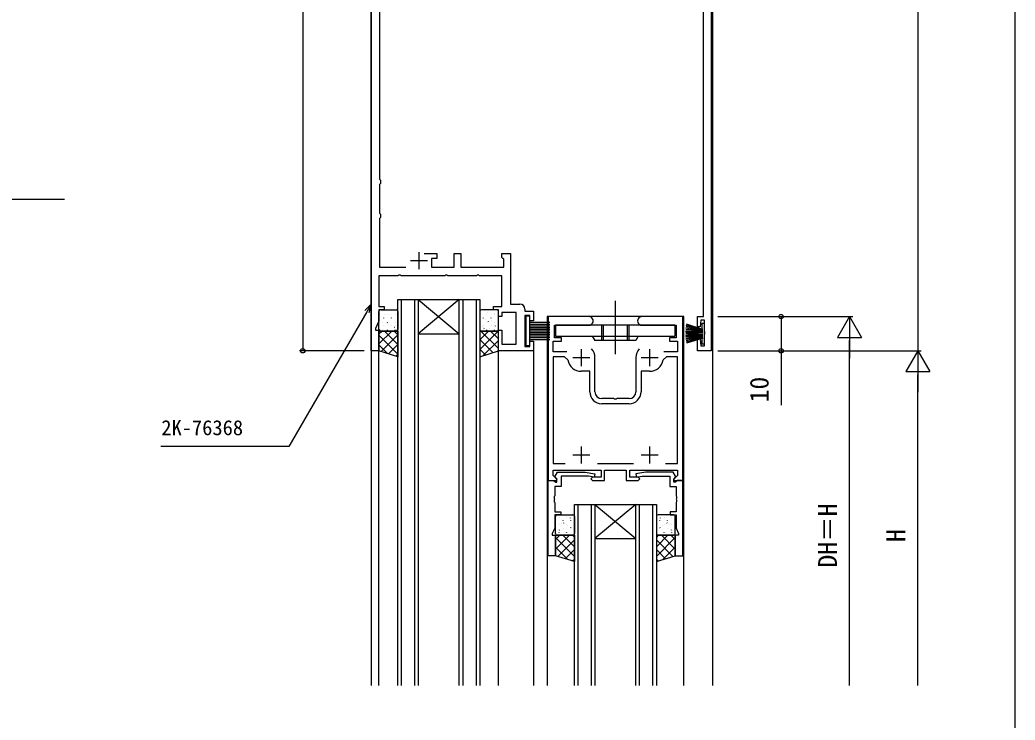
# Model space of a CAD drawing. Units: millimetres, scale not verified. Extents: x -437 to 438, y -681 to 679.
# Drawn here: x 147 to 438.3, y 79.2 to 284.3 of the extents above; entities that cross this region are included whole.
import ezdxf
from ezdxf.enums import TextEntityAlignment as Align

# ---------------------------------------------------------------- set-up
doc = ezdxf.new("R2010")
doc.units = ezdxf.units.MM
doc.header["$LTSCALE"] = 4
for name, color, linetype in [('0-2_YKK_11', 7, 'Continuous'), ('0-3_YKK_12', 2, 'Continuous'), ('0-4_YKK_13', 4, 'Continuous'), ('0-6_YKK_D', 6, 'Continuous'), ('0-7_YKK_ZWAK', 7, 'Continuous')]:
    doc.layers.add(name, color=color, linetype=linetype)
doc.styles.add('ＭＳ ゴシック', font='')
doc.styles.get('ＭＳ ゴシック').set_extended_font_data('MS Gothic')

msp = doc.modelspace()

# ---------------------------------------------------------------- linework, layer by layer
at = {"layer": '0-2_YKK_11'}
for p, q in [((263.801, 216.29), (263.801, 211.29)), ((261.301, 213.79), (266.301, 213.79)), ((311.301, 187.89), (311.301, 182.89)), ((331.301, 187.89), (331.301, 182.89)), ((308.801, 185.39), (313.801, 185.39)), ((315.301, 175.39), (315.301, 185.39)), ((327.301, 185.39), (327.301, 175.39)), ((328.801, 185.39), (333.801, 185.39)), ((325.301, 171.89), (317.301, 171.89)), ((311.301, 159.39), (311.301, 154.39)), ((331.301, 159.39), (331.301, 154.39)), ((308.801, 156.89), (313.801, 156.89)), ((316.018, 154.39), (326.583, 154.39)), ((328.801, 156.89), (333.801, 156.89))]:
    msp.add_line(p, q, dxfattribs=at)
for points in [[(252.101, 200.39), (253.601, 200.39), (253.601, 199.39), (252.101, 199.39), (252.101, 196.034), (251.101, 193.89), (251.101, 193.39), (252.101, 193.39), (252.101, 187.39), (249.801, 187.39), (249.801, 407.39), (262.801, 407.39), (262.801, 417.39), (264.001, 417.39), (264.001, 415.89), (264.301, 415.59), (264.301, 407.19)], [(331.801, 352.39), (331.801, 367.39), (252.301, 367.39), (252.301, 327.683), (252.563, 327.386), (252.563, 326.394), (252.301, 326.096), (252.301, 237.683), (252.563, 237.386), (252.563, 236.394), (252.301, 236.096), (252.301, 227.683), (252.563, 227.386), (252.563, 226.394), (252.301, 226.096), (252.301, 211.89), (259.947, 211.89)], [(349.301, 363.39), (349.301, 187.39), (345.301, 187.39), (345.301, 190.89), (346.101, 190.89), (346.301, 188.89), (347.371, 188.89), (347.371, 192.181), (347.491, 192.365), (347.491, 192.915), (347.371, 193.098), (347.371, 196.39), (346.301, 196.39), (346.101, 194.39), (345.301, 194.39), (345.301, 197.39), (347.101, 197.39), (347.101, 352.136)], [(265.351, 215.89), (269.001, 215.89), (269.001, 214.39), (267.501, 214.39), (267.501, 211.89), (274.101, 211.89), (274.101, 215.89), (276.101, 215.89), (276.101, 211.89), (288.601, 211.89), (288.601, 214.19), (288.401, 214.39), (288.101, 214.69), (288.101, 215.89), (290.601, 215.89), (290.601, 201.09), (293.301, 201.09)], [(294.801, 199.59), (294.801, 198.99), (297.301, 198.99), (297.301, 196.19), (296.301, 196.19), (296.301, 197.69), (294.801, 197.69), (294.801, 188.69), (296.301, 188.69), (296.301, 190.19), (297.301, 190.19), (297.301, 187.39), (287.101, 187.39), (287.101, 193.39), (288.101, 193.39), (288.101, 189.29), (292.301, 189.29), (292.301, 198.59), (288.101, 198.59), (288.101, 197.39), (287.101, 197.39), (287.101, 199.39), (285.601, 199.39), (285.601, 200.39), (288.101, 200.39), (288.101, 209.39), (281.559, 209.39), (281.376, 209.51), (280.826, 209.51), (280.642, 209.39), (272.259, 209.39), (272.076, 209.51), (271.526, 209.51), (271.342, 209.39), (258.559, 209.39), (258.376, 209.51), (257.826, 209.51), (257.642, 209.39), (252.101, 209.39), (252.101, 200.39)], [(313.551, 197.39), (301.601, 197.39), (301.601, 149.39), (304.076, 149.39), (304.237, 149.778), (303.101, 150.914), (303.101, 152.39), (317.101, 152.39), (317.101, 150.39), (314.601, 150.39), (314.101, 149.89), (314.601, 149.39), (318.101, 149.39), (318.101, 152.39), (324.501, 152.39), (324.501, 149.39), (328.001, 149.39), (328.501, 149.89), (328.001, 150.39), (325.501, 150.39), (325.501, 152.39), (339.501, 152.39), (339.501, 150.914), (338.364, 149.778), (338.525, 149.39), (341.001, 149.39), (341.001, 197.39), (329.051, 197.39)], [(307.092, 187.09), (303.101, 187.09), (303.101, 190.19), (305.501, 190.19), (305.501, 191.19), (303.501, 191.19), (303.501, 194.89), (313.551, 194.89)], [(329.051, 194.89), (339.101, 194.89), (339.101, 191.19), (337.101, 191.19), (337.101, 190.19), (339.501, 190.19), (339.501, 187.09), (335.509, 187.09)], [(307.352, 184.75), (306.365, 185.59), (303.101, 185.59), (303.101, 154.39), (306.583, 154.39)], [(336.018, 154.39), (339.501, 154.39), (339.501, 185.59), (336.236, 185.59), (335.249, 184.75)], [(313.801, 175.39), (313.801, 181.39), (311.301, 181.39)], [(331.301, 181.39), (328.801, 181.39), (328.801, 175.39)], [(325.301, 173.39), (321.759, 173.39), (321.576, 173.27), (321.026, 173.27), (320.842, 173.39), (317.301, 173.39)]]:
    msp.add_lwpolyline(points, dxfattribs=at)
for points in [[(301.601, 127.39), (301.601, 149.39), (303.231, 149.39), (303.531, 149.09), (303.731, 148.89), (304.201, 148.89), (304.201, 149.84), (303.701, 150.34), (303.701, 150.677), (304.401, 151.89), (312.409, 151.89), (315.288, 151.382), (315.114, 150.397), (313.456, 150.69), (305.401, 150.69), (305.401, 147.69), (303.531, 147.69), (303.531, 144.898), (303.411, 144.715), (303.411, 144.165), (303.531, 143.981), (303.531, 143.898), (303.411, 143.715), (303.411, 143.165), (303.531, 142.981), (303.531, 140.19), (305.301, 140.19), (305.301, 139.39), (303.531, 139.39), (303.531, 135.455), (302.801, 133.89), (302.801, 133.39), (303.801, 133.39), (303.801, 127.39)], [(341.001, 127.39), (341.001, 149.39), (339.371, 149.39), (339.071, 149.09), (338.871, 148.89), (338.401, 148.89), (338.401, 149.84), (338.901, 150.34), (338.901, 150.677), (338.201, 151.89), (330.193, 151.89), (327.314, 151.382), (327.488, 150.397), (329.146, 150.69), (337.201, 150.69), (337.201, 147.69), (339.071, 147.69), (339.071, 144.898), (339.191, 144.715), (339.191, 144.165), (339.071, 143.981), (339.071, 143.898), (339.191, 143.715), (339.191, 143.165), (339.071, 142.981), (339.071, 140.19), (337.301, 140.19), (337.301, 139.39), (339.071, 139.39), (339.071, 135.455), (339.801, 133.89), (339.801, 133.39), (338.801, 133.39), (338.801, 127.39)]]:
    msp.add_lwpolyline(points, close=True, dxfattribs=at)
for centre, radius, start, end in [((293.301, 199.59), 1.5, 0.00001, 89.99999), ((313.551, 196.14), 1.25, 269.99999, 90.00001), ((329.051, 196.14), 1.25, 89.99999, 270.00001), ((311.301, 185.39), 4, 359.99998, 40.4398), ((331.301, 185.39), 4, 139.5602, 180.00002), ((311.301, 185.39), 4, 189.20689, 270.00001), ((331.301, 185.39), 4, 269.99999, 350.79311), ((317.301, 175.39), 3.5, 180.00001, 269.99999), ((317.301, 175.39), 2, 180.00001, 269.99999), ((325.301, 175.39), 2, 270.00001, 359.99999), ((325.301, 175.39), 3.5, 270.00001, 359.99999)]:
    msp.add_arc(centre, radius, start, end, dxfattribs=at)
at = {"layer": '0-3_YKK_12'}
for p, q in [((249.801, 407.09), (249.801, 89.39)), ((349.801, 89.39), (349.801, 407.39)), ((258.601, 202.39), (258.601, 89.39)), ((262.601, 89.39), (262.601, 202.39)), ((263.601, 202.39), (275.601, 202.39)), ((263.601, 202.39), (275.601, 192.39)), ((275.601, 202.39), (263.601, 192.39)), ((276.601, 202.39), (276.601, 89.39)), ((280.601, 89.39), (280.601, 202.39)), ((341.301, 197.39), (301.301, 197.39)), ((301.301, 197.39), (301.301, 89.39)), ((341.301, 89.39), (341.301, 197.39)), ((263.601, 192.39), (275.601, 192.39)), ((252.101, 89.39), (252.101, 187.39)), ((287.101, 89.39), (287.101, 187.39)), ((297.301, 187.69), (297.301, 89.39)), ((309.301, 142.39), (315.301, 142.39)), ((309.301, 89.39), (309.301, 142.39)), ((310.301, 142.39), (310.301, 89.39)), ((314.301, 89.39), (314.301, 142.39)), ((315.301, 142.39), (327.301, 142.39)), ((315.301, 142.39), (327.301, 132.39)), ((327.301, 142.39), (315.301, 132.39)), ((315.301, 142.39), (315.301, 89.39)), ((327.301, 142.39), (333.301, 142.39)), ((327.301, 89.39), (327.301, 142.39)), ((328.301, 142.39), (328.301, 89.39)), ((332.301, 89.39), (332.301, 142.39)), ((333.301, 142.39), (333.301, 89.39)), ((315.301, 132.39), (327.301, 132.39))]:
    msp.add_line(p, q, dxfattribs=at)
for points in [[(257.601, 89.39), (257.601, 202.39), (263.601, 202.39), (263.601, 89.39)], [(275.601, 89.39), (275.601, 202.39), (281.601, 202.39), (281.601, 89.39)]]:
    msp.add_lwpolyline(points, dxfattribs=at)
at = {"layer": '0-4_YKK_13'}
for p, q in [((321.249, 202.004), (321.249, 186.423)), ((252.101, 193.675), (252.101, 198.89)), ((252.601, 199.39), (257.101, 199.39)), ((253.527, 199.241), (253.527, 199.278)), ((253.98, 199.224), (254.021, 199.286)), ((255.769, 199.241), (255.769, 199.278)), ((257.601, 198.89), (257.601, 193.675)), ((281.601, 198.89), (281.601, 193.675)), ((286.601, 199.39), (282.101, 199.39)), ((282.679, 199.241), (282.679, 199.278)), ((283.918, 198.695), (283.92, 198.702)), ((284.922, 199.241), (284.922, 199.278)), ((285.889, 198.246), (285.892, 198.253)), ((287.101, 193.675), (287.101, 198.89)), ((252.316, 198.03), (252.316, 198.067)), ((252.316, 195.75), (252.316, 195.787)), ((253.01, 195.651), (253.012, 195.659)), ((253.527, 196.961), (253.527, 196.998)), ((253.839, 197.992), (253.841, 197.999)), ((254.534, 195.622), (254.575, 195.684)), ((254.558, 198.03), (254.558, 198.067)), ((254.558, 195.75), (254.558, 195.787)), ((254.982, 195.202), (254.984, 195.209)), ((255.71, 197.26), (255.713, 197.267)), ((255.769, 196.961), (255.769, 196.998)), ((256.801, 198.03), (256.801, 198.067)), ((256.801, 195.75), (256.801, 195.787)), ((282.679, 196.961), (282.679, 196.998)), ((283.189, 196.638), (283.192, 196.645)), ((283.711, 198.03), (283.711, 198.067)), ((283.711, 195.75), (283.711, 195.787)), ((284.15, 195.973), (284.191, 196.035)), ((284.922, 196.961), (284.922, 196.998)), ((285.148, 196.153), (285.151, 196.161)), ((285.953, 198.03), (285.953, 198.067)), ((285.953, 195.75), (285.953, 195.787)), ((287.02, 195.422), (287.022, 195.429)), ((296.3, 195.737), (302.1, 195.737)), ((296.3, 195.237), (302.1, 195.237)), ((301.805, 197.374), (301.805, 197.373)), ((346.87, 193.636), (342.114, 195.181)), ((252.101, 192.219), (253.056, 193.175)), ((252.101, 189.391), (255.885, 193.175)), ((252.281, 193.594), (252.284, 193.601)), ((252.316, 193.47), (252.316, 193.507)), ((257.101, 193.175), (252.601, 193.175)), ((253.199, 193.605), (253.24, 193.667)), ((253.527, 194.681), (253.527, 194.718)), ((253.679, 193.175), (257.601, 189.253)), ((254.558, 193.47), (254.558, 193.507)), ((255.769, 194.681), (255.769, 194.718)), ((256.508, 193.175), (257.601, 192.082)), ((256.576, 194.268), (256.618, 194.331)), ((256.801, 193.47), (256.801, 193.507)), ((256.941, 194.718), (256.943, 194.725)), ((281.601, 190.606), (284.169, 193.175)), ((281.601, 187.778), (286.997, 193.175)), ((281.963, 193.175), (287.101, 188.037)), ((282.101, 193.175), (286.601, 193.175)), ((282.448, 194.545), (282.451, 194.552)), ((282.679, 194.681), (282.679, 194.718)), ((282.815, 193.956), (282.856, 194.018)), ((283.711, 193.47), (283.711, 193.507)), ((284.32, 193.813), (284.322, 193.82)), ((284.792, 193.175), (287.101, 190.866)), ((284.922, 194.681), (284.922, 194.718)), ((285.953, 193.47), (285.953, 193.507)), ((286.192, 194.619), (286.233, 194.682)), ((286.291, 193.364), (286.294, 193.371)), ((296.3, 194.737), (302.1, 194.737)), ((296.3, 194.237), (302.1, 194.237)), ((296.3, 193.737), (302.1, 193.737)), ((296.3, 193.237), (302.1, 193.237)), ((296.3, 192.737), (302.1, 192.737)), ((338.749, 194.89), (303.749, 194.89)), ((303.749, 194.89), (303.749, 191.69)), ((317.249, 194.89), (317.249, 190.39)), ((317.749, 194.89), (317.749, 190.39)), ((324.749, 194.89), (324.749, 190.39)), ((325.249, 194.89), (325.249, 190.39)), ((338.749, 194.89), (338.749, 191.69)), ((341.87, 193.036), (346.87, 193.036)), ((346.87, 193.136), (341.877, 193.398)), ((346.87, 192.936), (341.877, 192.675)), ((346.87, 193.236), (341.897, 193.759)), ((346.87, 192.836), (341.897, 192.314)), ((346.87, 191.936), (341.897, 192.459)), ((346.87, 193.336), (341.931, 194.118)), ((346.87, 192.036), (341.931, 192.818)), ((346.87, 192.736), (341.931, 191.954)), ((346.87, 193.436), (341.979, 194.476)), ((346.87, 193.536), (342.04, 194.83)), ((346.57, 192.689), (346.57, 192.084)), ((252.101, 191.925), (257.601, 186.425)), ((252.73, 187.191), (257.601, 192.062)), ((281.601, 190.709), (285.443, 186.867)), ((282.633, 185.981), (287.101, 190.449)), ((296.3, 192.237), (302.1, 192.237)), ((296.3, 191.737), (302.1, 191.737)), ((296.3, 191.237), (302.1, 191.237)), ((296.3, 190.737), (302.1, 190.737)), ((303.749, 191.69), (338.749, 191.69)), ((314.498, 191.69), (315.249, 190.39)), ((327.249, 190.39), (315.249, 190.39)), ((328, 191.69), (327.249, 190.39)), ((341.87, 191.736), (346.87, 191.736)), ((346.87, 191.836), (341.877, 192.098)), ((346.87, 191.636), (341.877, 191.375)), ((346.87, 191.536), (341.897, 191.014)), ((346.87, 191.436), (341.931, 190.654)), ((346.87, 191.336), (341.979, 190.297)), ((346.87, 191.236), (342.04, 189.942)), ((346.87, 191.136), (342.114, 189.591)), ((346.57, 191.039), (346.57, 189.386)), ((252.101, 189.096), (254.593, 186.604)), ((254.88, 186.514), (257.601, 189.234)), ((281.601, 187.88), (283.292, 186.189)), ((286.763, 187.283), (287.101, 187.621)), ((257.031, 185.836), (257.601, 186.405)), ((303.801, 133.89), (303.801, 138.89)), ((304.301, 139.39), (308.801, 139.39)), ((304.817, 138.682), (304.817, 138.72)), ((306.029, 137.614), (306.029, 137.651)), ((306.189, 136.928), (306.23, 136.991)), ((306.267, 139.162), (306.27, 139.169)), ((307.06, 138.682), (307.06, 138.72)), ((308.139, 138.43), (308.141, 138.437)), ((308.271, 137.614), (308.271, 137.651)), ((309.301, 138.89), (309.301, 133.89)), ((333.301, 138.89), (333.301, 133.89)), ((338.301, 139.39), (333.801, 139.39)), ((334.33, 137.614), (334.33, 137.651)), ((334.463, 138.43), (334.46, 138.437)), ((335.541, 138.682), (335.541, 138.72)), ((336.334, 139.162), (336.332, 139.169)), ((336.412, 136.928), (336.371, 136.991)), ((336.573, 137.614), (336.573, 137.651)), ((337.784, 138.682), (337.784, 138.72)), ((338.801, 133.89), (338.801, 138.89)), ((304.71, 134.765), (304.712, 134.772)), ((304.817, 136.402), (304.817, 136.44)), ((304.817, 134.122), (304.817, 134.16)), ((304.854, 134.911), (304.895, 134.974)), ((305.438, 136.822), (305.441, 136.829)), ((306.029, 135.334), (306.029, 135.371)), ((306.669, 134.28), (306.672, 134.287)), ((307.06, 136.402), (307.06, 136.44)), ((307.06, 134.122), (307.06, 134.16)), ((307.41, 136.373), (307.413, 136.38)), ((308.231, 135.574), (308.273, 135.637)), ((308.271, 135.334), (308.271, 135.371)), ((334.37, 135.574), (334.329, 135.637)), ((334.33, 135.334), (334.33, 135.371)), ((335.191, 136.373), (335.189, 136.38)), ((335.541, 136.402), (335.541, 136.44)), ((335.541, 134.122), (335.541, 134.16)), ((335.932, 134.28), (335.93, 134.287)), ((336.573, 135.334), (336.573, 135.371)), ((337.163, 136.822), (337.16, 136.829)), ((337.747, 134.911), (337.706, 134.974)), ((337.784, 136.402), (337.784, 136.44)), ((337.784, 134.122), (337.784, 134.16)), ((337.892, 134.765), (337.889, 134.772)), ((303.801, 132.169), (305.021, 133.39)), ((303.801, 129.341), (307.849, 133.39)), ((303.801, 132.682), (309.301, 127.182)), ((308.801, 133.39), (304.301, 133.39)), ((304.471, 127.183), (309.301, 132.013)), ((305.921, 133.39), (309.301, 130.01)), ((308.541, 133.548), (308.543, 133.555)), ((308.749, 133.39), (309.301, 132.839)), ((336.68, 133.39), (333.301, 130.01)), ((333.852, 133.39), (333.301, 132.839)), ((338.801, 132.682), (333.301, 127.182)), ((338.131, 127.183), (333.301, 132.013)), ((333.801, 133.39), (338.301, 133.39)), ((334.061, 133.548), (334.058, 133.555)), ((338.801, 129.341), (334.752, 133.39)), ((338.801, 132.169), (337.58, 133.39)), ((303.801, 129.853), (307.366, 126.288)), ((306.631, 126.515), (309.301, 129.184)), ((335.97, 126.515), (333.301, 129.184)), ((338.801, 129.853), (335.235, 126.288)), ((308.792, 125.847), (309.301, 126.356)), ((333.809, 125.847), (333.301, 126.356))]:
    msp.add_line(p, q, dxfattribs=at)
for points in [[(295.1, 197.487), (295.1, 188.987), (296.3, 188.987), (296.3, 197.487)], [(252.101, 187.39), (252.101, 193.175), (257.601, 193.175), (257.601, 185.656)], [(287.101, 187.39), (287.101, 193.175), (281.601, 193.175), (281.601, 185.656)], [(303.801, 127.39), (303.801, 133.39), (309.301, 133.39), (309.301, 125.69)], [(338.801, 127.39), (338.801, 133.39), (333.301, 133.39), (333.301, 125.69)]]:
    msp.add_lwpolyline(points, close=True, dxfattribs=at)
for points in [[(347.37, 195.386), (346.57, 195.386), (346.57, 193.734)], [(346.57, 189.386), (347.37, 189.386), (347.37, 195.386)]]:
    msp.add_lwpolyline(points, dxfattribs=at)
for centre, start, end in [((252.601, 198.89), 90, 180), ((257.101, 198.89), 0, 90), ((282.101, 198.89), 90, 180), ((286.601, 198.89), 0, 90), ((252.601, 193.675), 180, 270), ((257.101, 193.675), 270, 0), ((282.101, 193.675), 180, 270), ((286.601, 193.675), 270, 0), ((304.301, 138.89), 90, 180), ((308.801, 138.89), 0, 90), ((333.801, 138.89), 90, 180), ((338.301, 138.89), 0, 90), ((304.301, 133.89), 180, 270), ((308.801, 133.89), 270, 0), ((333.801, 133.89), 180, 270), ((338.301, 133.89), 270, 0)]:
    msp.add_arc(centre, 0.5, start, end, dxfattribs=at)
at = {"layer": '0-6_YKK_D'}
for p, q in [((229.801, 407.39), (229.801, 187.39)), ((409.8, 397.39), (409.8, 187.39)), ((351.301, 197.39), (370.801, 197.39)), ((351.301, 197.39), (390.8, 197.39)), ((389.8, 197.39), (386.3, 191.328)), ((389.8, 197.39), (393.3, 191.328)), ((389.8, 197.39), (389.8, 185.265)), ((386.3, 191.328), (393.3, 191.328)), ((389.8, 89.39), (389.8, 190.39)), ((247.801, 187.39), (228.801, 187.39)), ((351.301, 187.39), (370.801, 187.39)), ((351.301, 187.39), (410.8, 187.39)), ((351.301, 187.39), (410.8, 187.39)), ((409.8, 187.39), (406.3, 181.328)), ((409.8, 187.39), (413.3, 181.328)), ((409.8, 187.39), (409.8, 175.265)), ((406.3, 181.328), (413.3, 181.328)), ((409.8, 89.39), (409.8, 180.39))]:
    msp.add_line(p, q, dxfattribs=at)
for points in [[(64.5, 200.686), (66.708, 201.961), (118.372, 231.789), (160.041, 231.789)], [(249.811, 201.056), (248.536, 198.848), (225.738, 159.36), (188.21, 159.36)], [(247.944, 199.19), (249.811, 201.056), (249.128, 198.506)], [(369.801, 197.39), (369.801, 187.39), (369.801, 171.465)]]:
    msp.add_lwpolyline(points, dxfattribs=at)
for centre in [(369.801, 197.39), (229.801, 187.39), (369.801, 187.39)]:
    msp.add_circle(centre, 0.637, dxfattribs=at)
at = {"layer": '0-7_YKK_ZWAK'}
msp.add_lwpolyline([(-436.7, -681.2), (438.3, -681.2), (438.3, 643.8)], dxfattribs=at)

# ---------------------------------------------------------------- texts
at = {"layer": '0-6_YKK_D', "style": 'ＭＳ ゴシック'}
for s, p in [('10', (367.801, 172.314)), ('DH＝H', (387.8, 123.931)), ('H', (407.8, 131.395))]:
    msp.add_text(s, height=5.499, rotation=90, dxfattribs=at).set_placement(p, align=Align.BOTTOM_LEFT)
msp.add_text('2K-76368', height=4.399, dxfattribs=at).set_placement((188.386, 161.36), align=Align.BOTTOM_LEFT)

doc.saveas('drawing.dxf')
